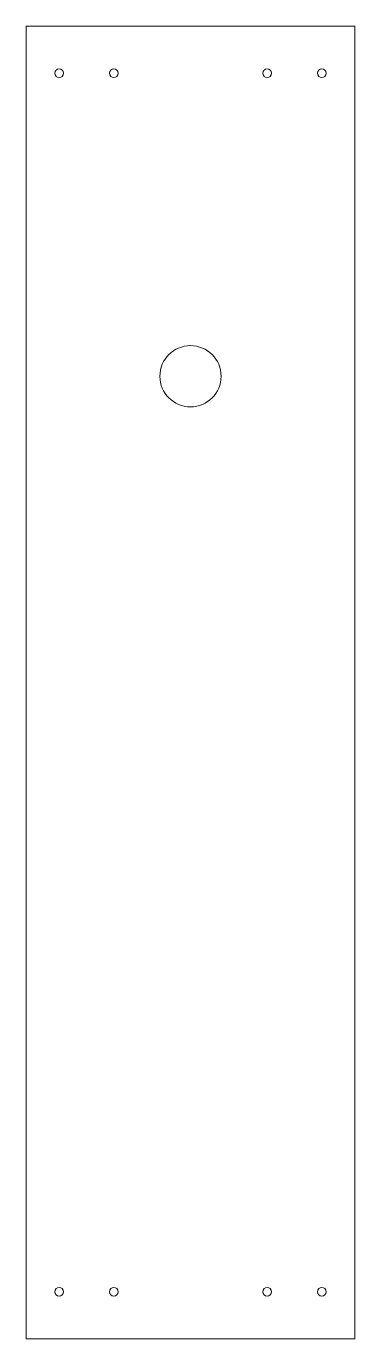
# Model space of a CAD drawing. Header units: millimetres. Extents: x -75 to 75, y 0 to 600.
import ezdxf

# ---------------------------------------------------------------- set-up
doc = ezdxf.new("R2010")
doc.units = ezdxf.units.MM

msp = doc.modelspace()

# ---------------------------------------------------------------- linework, layer by layer
at = {"color": 7, "linetype": 'Continuous', "lineweight": 15}
for p, q in [((-75, 600), (-75, 0)), ((-75, 600), (75, 600)), ((75, 600), (75, 0)), ((-75, 0), (75, 0))]:
    msp.add_line(p, q, dxfattribs=at)
for centre, radius in [((-60, 578.5), 2), ((-35, 578.5), 2), ((35, 578.5), 2), ((60, 578.5), 2), ((0, 440), 14), ((-60, 21.5), 2), ((-35, 21.5), 2), ((35, 21.5), 2), ((60, 21.5), 2)]:
    msp.add_circle(centre, radius, dxfattribs=at)

doc.saveas('drawing.dxf')
